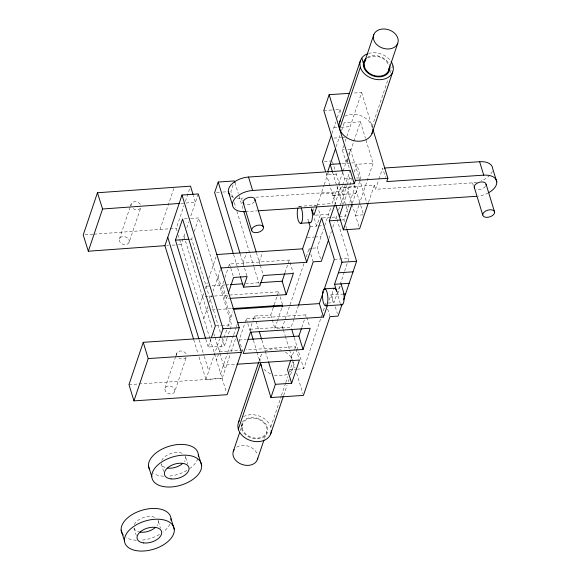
<?xml version="1.0" encoding="UTF-8"?>
<svg xmlns="http://www.w3.org/2000/svg" width="580" height="580" viewBox="0 0 580 580"><rect width="100%" height="100%" fill="white"/><g stroke="black" fill="none" stroke-linecap="round" stroke-linejoin="round"><path stroke-width="0.43" stroke-dasharray="2.9 2.17" d="M241.758 423.574L241.258 426.227A13.579 10.302 18.6 0 0 259.63 438.574A13.579 10.302 18.6 0 0 263.791 421.841A13.579 10.302 18.6 0 0 242.121 422.755M220.356 269.649L213.106 291.182M198.251 193.938L190.276 217.609M190.697 218.471L198.817 217.928L231.594 324.814L227.345 337.408M336.175 146.617L339.887 135.604M341.598 130.522L344.157 122.895L343.65 121.22M343.425 204.124L351.69 179.561M354.257 171.934L356.823 164.314L373.071 163.234L365.683 139.077M119.422 238.844L130.297 206.582M130.587 205.733L131.16 204.037M129.094 242.317A5.14 3.9 18.6 0 0 123.025 236.546A5.14 3.9 18.6 0 0 120.654 242.875A5.14 3.9 18.6 0 0 129.094 242.317L140.831 207.51A5.14 3.9 18.6 0 1 132.392 208.068M94.062 234.175L160.015 229.412L174.254 187.202M177.045 230.934L176.276 228.375L183.962 205.581M185.39 201.354L189.943 187.847M209.887 338.466L181.141 244.579L185.426 231.993M186.854 227.759L188.855 221.843M220.306 332.405L191.69 239.076L192.828 235.69M194.256 231.463L198.817 217.928M233.08 185.013L230.876 191.523L232.979 198.396M165.01 388.187L175.631 356.693M175.921 355.844L176.777 353.293M205.305 288.659L207.277 282.83M208.706 278.596L215.999 256.954M199.694 305.181L203.652 293.56M174.689 391.659A5.14 3.9 18.6 0 0 168.62 385.896A5.14 3.9 18.6 0 0 166.243 392.218A5.14 3.9 18.6 0 0 174.689 391.659L186.456 356.765A5.14 3.9 18.6 0 1 178.009 357.324M203.805 318.623L208.039 306.182M209.423 302.093L211.678 295.409M223.8 280.938L222.372 285.171L226.475 298.613L229.158 298.432M224.938 277.552L228.078 268.243M228.361 267.402L229.506 264.016L289.275 260.05L293.379 273.492M227.063 338.263L224.46 345.963L208.213 347.043L210.779 339.43M226.475 298.613L227.621 295.227M243.005 263.124L246.565 252.546M205.914 379.509L219.61 338.901M226.664 330.027L216.507 360.035L226.352 392.123M227.802 326.649L232.805 311.83M220.618 373.476L227.476 353.249M227.759 352.408L233.472 335.45M233.755 334.609L236.038 327.823M236.328 326.975L237.756 322.741M259.253 262.044L262.544 252.278M199.034 356.976L205.907 379.407L222.155 378.327L230.151 354.743M231.289 351.357L235.567 338.662M242.766 351.785L239.177 340.025L246.333 318.782L306.073 314.824L306.581 316.506M250.575 330.97L250.052 329.259L252.837 321.001M253.112 320.174L254.504 316.042L270.758 314.969L273.071 308.096M274.231 304.667L276.834 296.938M277.124 296.075L278.574 291.784L214.18 296.054M284.99 272.745L289.275 260.05M331.963 133.436L335.849 121.923M337.248 117.769L340.054 109.46L332.833 109.939M258.883 361.673L260.608 356.548M240.272 430.672L242.57 423.864M293.98 318.826L291.109 327.33L274.862 328.403L277.182 321.537M277.472 320.682L281.815 307.799M316.97 206.168L323.952 185.469M324.242 184.621L328.809 171.064M283.069 328.817L282.547 327.106L304.471 262.087M306.204 256.954L309.089 248.399L311.793 248.218M310.097 226.562L316.593 226.135L320.406 214.825L317.985 208.445M347.84 159.094L346.412 163.328L342.301 149.887L343.73 145.674M345.151 141.455L346.572 137.243M346.84 136.43L361.652 92.517L353.524 93.061M320.551 258.781L317.209 247.863L323.575 228.977M324.72 225.598L330.76 207.676M342.845 171.847L332.151 203.544L317.528 204.515M343.128 170.999L347.384 158.376M348.769 154.273L350.429 149.35L347.724 149.524M294.27 317.97L298.279 306.066M348.986 155.701L353.553 142.151M353.844 141.303L360.412 121.822L344.157 122.895M334.725 204.762L340.424 187.862L335.834 172.651M255.78 197.236L343.019 191.451L341.787 187.42L342.316 185.861M342.577 185.078L344.687 178.828L342.57 171.912M343.019 191.451L350.153 170.303M329.077 238.293L331.376 231.471M332.811 227.215L334.537 222.096M335.682 218.689L337.125 214.426M338.56 210.156L339.713 206.741M340.003 205.893L346.912 185.404M347.195 184.549L350.074 176.016M291 359.52L294.473 349.218M294.763 348.355L295.343 346.637L246.181 349.899M301.774 327.57L304.355 319.921M305.5 316.528L306.073 314.824M264.509 438.415L266.517 432.455A12.724 9.657 18.6 0 0 251.488 418.18A12.724 9.657 18.6 0 0 245.615 433.84A12.724 9.657 18.6 0 0 266.517 432.455M270.787 427.083L281.169 396.307M281.452 395.451L285.49 383.482M285.781 382.626L287.796 376.645M289.239 372.367L292.987 361.253A17.132 12.999 18.6 0 1 288.419 373.433M372.092 126.665L388.23 78.808M390.246 72.826L392.841 65.134M283.642 395.473L287.1 385.214M288.253 381.799L289.115 379.233M290.558 374.955L292.864 368.119M344.462 221.575L343.933 219.849L355.047 186.89L340.424 187.862L345.861 205.45M352.285 203.399L360.934 177.756L356.823 164.314M297.453 369.163L303.775 368.742L320.718 318.5M321.001 317.651L321.864 315.092M323.299 310.837L324.735 306.581M325.025 305.725L325.887 303.173M358.802 205.559L355.496 215.354L363.617 214.817L360.753 205.487M359.078 204.74L373.071 163.234M329.251 299.983L330.977 294.857L343.788 294.009M344.332 272.013L334.007 302.637L326.786 303.115M344.621 271.164L347.775 261.805M348.065 260.957L348.921 258.404L337.052 219.573M340.221 286.295L337.473 294.43L339.648 301.542A8.569 2.668 86.2 0 0 340.917 304.195M368.532 202.319L374.281 185.266L341.787 187.42M476.818 182.229A17.132 9.802 -17 0 1 472.49 182.867L375.514 189.298L378.653 179.988M378.936 179.14L382.648 168.142L385.475 177.386M327.149 173.355L326.598 174.979L335.617 204.377M85.028 234.827L93.155 234.24M323.807 110.534L331.927 109.997M333.884 127.745L337.495 127.506M341.105 127.266L350.131 126.665M333.928 138.076L341.156 137.598M342.055 137.54L344.767 137.358M342.301 149.887L344.107 149.77M324.263 161.421L331.354 160.95M341.91 163.625L350.929 163.024M351.828 162.965L354.539 162.784M336.349 174.333L326.598 174.979L326.083 173.297M344.687 178.828L351.908 178.35M356.417 178.053L360.934 177.756M216.434 192.48L221.85 192.125M222.756 192.067L229.071 191.646M237.307 198.106A17.132 9.802 -17 0 0 241.389 198.193L243.187 198.07M321.095 193.938L335.719 192.973M180.975 203.341L195.417 202.384L193.35 195.554M332.76 195.228L357.099 193.611L360.492 204.638M332.993 195.793L342.715 195.148M299.07 206.35L315.317 205.269M245.499 211.627L257.237 210.852M184.375 218.892L189.79 218.53M315.535 215.144L328.534 214.281M339.286 216.391L346.361 215.927M322.502 217.899L331.1 217.326M331.963 217.268L336.262 216.985L336.784 218.711M341.352 220.023L343.933 219.849M318.398 226.012L322.915 225.714M189.885 239.199L191.69 239.076M166.735 245.557L168.534 245.434M172.137 245.188L177.538 244.825M178.444 244.76L181.141 244.579L178.328 235.197M307.248 237.51L314.128 237.053M314.991 236.995L321.008 236.596M312.7 248.16L317.209 247.863M334.298 259.369L348.921 258.404M225.047 284.99L206.139 286.208M225.939 284.932L229.506 284.7M245.565 283.635L259.84 282.685M184.005 236.219L202.55 296.822L213.288 296.112M202.55 296.822L206.661 310.264L208.452 310.148M212.026 309.909L217.391 309.553M218.29 309.495L231.703 308.603M215.347 325.895L220.762 325.532M221.669 325.474L231.594 324.814M250.052 329.259L282.547 327.106M239.177 340.025L246.304 339.546M242.607 350.139L219.363 351.676L214.868 337.009M219.878 353.358L223.474 365.117L235.987 364.291M289.333 369.699L296.554 369.221M128.977 384.613L222.162 378.428M160.015 229.412L176.276 228.375M223.474 365.117L225.011 369.967M218.073 276.413L230.804 317.746M351.85 203.479L346.927 187.434M352.111 204.327L358.846 226.243M221.893 337.582L224.46 345.963M206.661 310.264L212.483 329.244M213.81 333.558L214.6 336.146M210.156 339.329L216.507 360.035M205.835 339.286L208.213 347.043M199.244 339.989L204.008 355.518M204.269 356.381L208.771 371.048M193.749 339.72L197.976 353.524M472.49 182.867L473.519 186.224M361.652 92.517L372.614 128.39M360.412 121.822L365.422 138.214M374.281 185.266L375.514 189.298M340.054 109.46L341.337 113.658M350.429 149.35L367.198 204.204M346.833 160.015L349.653 169.251M354.532 185.216L357.099 193.611M332.5 161.733L335.581 171.81M346.122 206.306L347.964 212.316M332.565 172.166L342.852 205.82M345.781 225.888L346.572 228.476M316.593 226.135L314.418 219.023A8.569 2.668 86.2 0 1 313.947 217.101M335.291 306.834L337.342 313.555M308.647 221.828L307.922 219.457A8.569 2.668 86.2 0 0 309.183 222.104M330.977 294.857L333.152 301.97A8.569 2.668 86.2 0 1 333.406 288.825M309.089 248.399L309.597 250.081M310.887 254.279L313.193 261.841M327.685 309.053L329.737 315.774M306.842 317.347L309.662 326.591M294.277 337.683L303.775 368.742M278.574 291.784L279.089 293.465M280.111 296.822L282.677 305.225M295.343 346.637L295.858 348.319M296.112 349.16L299.193 359.238M283.33 329.665L285.157 335.646M285.418 336.494L289.333 349.305M289.594 350.153L292.465 359.549M293.248 362.108L295.075 368.082M296.641 373.208L302.905 393.697M241.389 198.193L242.157 200.709M234.972 182.627L238.307 193.546M239.083 196.098L243.542 210.656M256.367 252.626L260.021 264.56M260.282 265.401L262.849 273.803M270.758 314.969L274.862 328.403M234.298 202.695L235.871 207.85M236.923 211.287L253.75 266.293M254.011 267.155L259.536 285.2M240.098 253.634L247.109 276.558M254.504 316.042L255.831 320.37M256.092 321.233L258.999 330.738M261.906 340.25L265.082 350.625M265.343 351.487L268.25 360.999M233.559 254.482L237.495 267.373M237.764 268.228L239.866 275.101M253.445 340.358L256.839 351.458M257.099 352.314L259.97 361.702M246.333 318.782L250.444 332.224M229.506 264.016L230.528 267.373M230.789 268.214L233.617 277.457M241.403 425.459L242.476 428.961M185.76 457.54L187.782 464.159M161.334 463.978L163.611 471.424M158.42 521.579L160.442 528.199M133.994 528.017L136.271 535.463M368.416 53.505A17.132 12.999 18.6 0 1 391.224 61.69M344.796 116.261A17.132 12.999 18.6 0 1 362.87 116.624A17.132 12.999 18.6 0 1 372.599 130.181M313.534 210.562A8.569 2.668 86.2 0 1 313.758 208.612M314.679 205.878A8.569 2.668 86.2 0 1 316.724 205.798M367.916 57.971A12.724 9.657 18.6 0 1 388.658 65.409M157.854 519.767A12.724 7.279 -17 0 1 157.049 525.647M140.396 532.179A12.724 7.279 -17 0 1 133.835 527.822M134.292 524.501A12.724 7.279 -17 0 1 144.442 517.28A12.724 7.279 -17 0 1 156.484 518.266M169.897 524.153A25.701 14.703 -17 0 1 163.212 531.983M159.529 534.463A25.701 14.703 -17 0 1 140.73 540.248M136.285 540.27A25.701 14.703 -17 0 1 126.309 537.573M197.794 458.729A25.701 14.703 -17 0 1 188.399 469.474M186.869 470.423A25.701 14.703 -17 0 1 168.069 476.209M163.625 476.231A25.701 14.703 -17 0 1 153.649 473.534M185.194 455.728A12.724 7.279 -17 0 1 184.389 461.608M165.097 467.545A12.724 7.279 -17 0 1 161.175 463.783M161.631 460.462A12.724 7.279 -17 0 1 171.252 453.4A12.724 7.279 -17 0 1 183.207 453.821M243.499 416.679A17.132 12.999 18.6 0 1 260.558 416.563A17.132 12.999 18.6 0 1 271.186 428.845M287.1 374.173A17.132 12.999 18.6 0 1 272.172 374.513M270.512 373.839A17.132 12.999 18.6 0 1 263.037 368.155M260.094 361.644A17.132 12.999 18.6 0 1 262.341 353.59M265.053 351.233A17.132 12.999 18.6 0 1 281.307 350.153M285.324 352.067A17.132 12.999 18.6 0 1 292.472 359.861M236.683 447.151A12.724 9.657 18.6 0 1 257.426 454.589M367.329 57.413A13.579 10.302 18.6 0 1 389.47 65.359M298.432 206.951A8.569 2.668 86.2 0 1 300.469 206.871M492.304 171.209A17.132 9.802 -17 0 1 490.825 173.985M489.948 175.073A17.132 9.802 -17 0 1 481.088 180.909M485.467 186.339A6.148 3.516 -17 0 1 476.144 189.21M488.389 192.864A17.132 9.802 -17 0 1 478.311 196.134M233.74 197.316A17.132 9.802 -17 0 1 230.942 195.859M254.366 201.666A6.148 3.516 -17 0 1 245.043 204.537M176.74 355.351A5.14 3.9 18.6 0 1 180.387 350.994A5.14 3.9 18.6 0 1 186.492 354.706M131.124 206.096A5.14 3.9 18.6 0 1 134.763 201.738A5.14 3.9 18.6 0 1 140.868 205.443"/><path stroke-width="0.87" d="M258.593 362.529L238.416 422.378L237.786 425.72L238.293 429.236A17.132 12.999 18.6 0 0 256.49 441.626A17.132 12.999 18.6 0 0 271.302 430.599M367.662 53.759A17.132 12.999 18.6 0 0 362.195 57.471L360.463 60.422L359.832 63.771L360.339 67.287L339.59 128.825M193.481 338.858L164.93 245.681L182.004 195.018L198.251 193.938L239.264 327.678L236.423 336.125L241.396 352.394L227.135 394.697L133.951 400.874L128.977 384.613L143.238 342.316L236.423 336.125M220.175 337.212L223.017 328.766L182.004 195.018M335.61 148.306L327.707 171.724M193.089 194.699L190.515 186.158L97.454 192.749L83.215 234.958L88.327 251.213L164.93 245.681M88.327 251.213L102.559 208.996L97.454 192.749M205.574 338.423L175.443 240.163L182.569 219.008L215.347 325.895L211.352 337.741M133.951 400.874L148.212 358.578L143.238 342.316M234.972 182.627L234.458 180.946L218.21 182.026L214.629 192.604L233.29 253.619M228.194 293.531L233.617 277.457L247.109 276.558L243.542 287.136L259.796 286.056L263.363 275.486L293.379 273.492L286.244 294.647L230.05 298.374M349.008 93.358L329.15 94.678L323.807 110.534L342.301 171.049M273.361 307.24L273.941 305.522M286.244 294.647L282.141 281.206L284.707 273.593M331.419 135.067L322.487 161.537L325.568 171.622M339.713 121.959L360.463 60.422M238.293 429.236L260.493 363.406A17.132 12.999 18.6 0 0 261.703 366.183M233.385 451.095L239.7 432.375M364.617 61.915L373.796 34.684M282.105 306.943L282.677 305.225L232.594 308.546M220.929 267.96L306.697 262.269L302.586 248.827L310.097 226.562L308.886 222.611M316.695 206.995L313.911 215.252L311.489 208.88A8.569 2.668 86.2 0 1 312.286 218.348A8.569 2.668 86.2 0 1 309.894 222.655M306.697 262.269L321.639 217.957L334.298 259.369L323.974 289.993M298.57 305.218L313.193 261.841L321.32 261.297L328.505 239.997M333.406 288.825A8.569 2.668 86.2 0 1 336.712 291.399L334.544 284.287L341.975 262.232L329.317 220.82L334.442 205.61M342.142 304.13L338.118 316.078L329.991 316.615L303.427 395.4L270.933 397.554L275.384 384.337L268.511 361.862M290.711 360.376L287.528 369.822L291.638 383.264L275.384 384.337M303.021 349.508L310.177 328.265L250.444 332.224L243.281 353.466L303.021 349.508L298.91 336.067L301.484 328.418M368.242 203.174L359.622 228.759L343.367 229.832L339.286 216.391L342.852 205.82M257.332 459.686L263.929 440.118M388.564 70.506L397.742 43.275A12.724 9.657 18.6 0 0 382.72 29A12.724 9.657 18.6 0 0 376.848 44.66A12.724 9.657 18.6 0 0 397.742 43.275M245.499 211.627A17.132 9.802 -17 0 1 232.819 202.13A17.132 9.802 -17 0 1 252.633 190.479L354.257 183.737L355.373 180.438L329.15 94.678M270.664 433.949L283.352 396.328M371.968 133.53L392.718 71.992M291.638 383.264L299.454 360.079L236.879 364.226M343.367 229.832L351.995 204.254M237.756 322.741L323.495 317.043L319.384 303.601L323.401 291.696M323.495 317.043L327.526 305.102M343.585 299.867L356.591 261.268L346.833 229.339M372.875 129.246L387.868 178.285L386.759 181.583L483.727 175.153A17.132 9.802 -17 0 1 496.538 180.684A17.132 9.802 -17 0 1 489.128 192.444M238.416 422.378L239.308 420.841M102.559 208.996L179.169 203.464M340.105 163.741L330.194 164.401L332.565 172.166M229.898 194.909A17.132 9.802 -17 0 1 231.957 183.903A17.132 9.802 -17 0 1 248.523 177.038L350.153 170.303L354.257 183.737M384.446 168.026L479.624 161.711A17.132 9.802 -17 0 1 492.674 168.512L496.784 181.953M355.373 180.438L387.868 178.285M258.136 210.794L476.6 196.301M329.317 220.82L340.496 220.081M300.839 223.278L310.59 222.633M175.443 240.163L188.979 239.257M216.819 254.518L302.586 248.827M341.975 262.232L356.591 261.268M338.408 272.81L353.031 271.839M230.398 284.635L242.889 283.808M260.732 282.627L282.141 281.206M334.544 284.287L349.16 283.315M324.293 288.869L334.044 288.224M343.788 294.009L345.593 293.893M233.66 309.292L319.384 303.601M326.069 305.798L342.316 304.717M223.017 328.766L239.264 327.678M248.088 339.43L298.91 336.067M148.212 358.578L241.396 352.394M167.758 237.307L198.976 339.126M479.624 161.711L483.727 175.153M486.127 184.375L494.638 212.2A6.148 3.516 -17 0 1 485.924 217.319A6.148 3.516 -17 0 1 485.453 211.149A6.148 3.516 -17 0 1 494.638 212.2M474.201 187.086L482.705 214.912M361.811 58.123L364.523 67.012M335.878 205.233L339.286 216.391M341.04 283.852L343.215 290.964A8.569 2.668 86.2 0 1 343.875 301.375A8.569 2.668 86.2 0 1 340.917 304.195M248.523 177.038L252.633 190.479M255.026 199.701L263.537 227.527A6.148 3.516 -17 0 1 254.83 232.645A6.148 3.516 -17 0 1 254.352 226.475A6.148 3.516 -17 0 1 263.537 227.527M291.638 329.056L294.017 336.82M243.1 202.413L251.611 230.238M243.803 211.512L256.106 251.763M228.339 191.393L232.45 204.834M218.21 182.026L239.837 252.771M259.267 331.608L261.645 339.387M240.388 276.82L243.542 287.136M250.835 331.825L253.185 339.503M260.493 363.406L270.933 397.554M198.345 454.684L201.637 465.435A25.701 14.703 -17 0 1 165.235 486.837A25.701 14.703 -17 0 1 163.256 461.027A25.701 14.703 -17 0 1 201.637 465.435M171.006 518.716L174.297 529.467A25.701 14.703 -17 0 1 137.895 550.877A25.701 14.703 -17 0 1 135.916 525.067A25.701 14.703 -17 0 1 174.297 529.467M148.494 466.015L151.779 476.767M121.155 530.055L124.439 540.807M257.738 458.055A12.724 9.657 18.6 0 1 241.969 464.435A12.724 9.657 18.6 0 1 234.153 449.587M389.035 68.019A12.724 9.657 18.6 0 1 373.201 75.248A12.724 9.657 18.6 0 1 365.9 59.718M391.224 61.69A17.132 12.999 18.6 0 1 382.786 79.395A17.132 12.999 18.6 0 1 360.339 67.287M301.143 207.966A8.569 2.668 86.2 0 1 302.289 220.516A8.569 2.668 86.2 0 1 298.359 220.668A8.569 2.668 86.2 0 1 297.902 208.097M123.214 535.014A25.701 14.703 -17 0 1 141.694 510.349A25.701 14.703 -17 0 1 170.991 520.303M155.201 527.619A12.724 7.279 -17 0 1 140.396 532.179M149.64 469.677A25.701 14.703 -17 0 1 170.324 445.933A25.701 14.703 -17 0 1 198.331 456.264M182.548 463.579A12.724 7.279 -17 0 1 167.743 468.14M372.548 131.044A17.132 12.999 18.6 0 1 351.806 140.106A17.132 12.999 18.6 0 1 340.445 120.422M389.651 66.047A13.579 10.302 18.6 0 1 377.711 76.857A13.579 10.302 18.6 0 1 363.312 64.278L363.812 61.625A13.579 10.302 18.6 0 1 366.168 58.283M474.476 187.963A6.148 3.516 -17 0 1 479.892 182.163A6.148 3.516 -17 0 1 485.997 185.339M244.035 204.015A6.148 3.516 -17 0 1 248.015 197.693A6.148 3.516 -17 0 1 254.895 200.665M322.734 292.211A8.569 2.668 86.2 0 0 325.373 305.82A8.569 2.668 86.2 0 0 327.439 293.966A8.569 2.668 86.2 0 0 322.734 292.211M143.688 542.931A12.724 7.279 -17 0 0 161.704 532.331A12.724 7.279 -17 0 0 142.709 530.149A12.724 7.279 -17 0 0 143.688 542.931M171.028 478.891A12.724 7.279 -17 0 0 189.044 468.292A12.724 7.279 -17 0 0 170.049 466.11A12.724 7.279 -17 0 0 171.028 478.891"/></g></svg>
